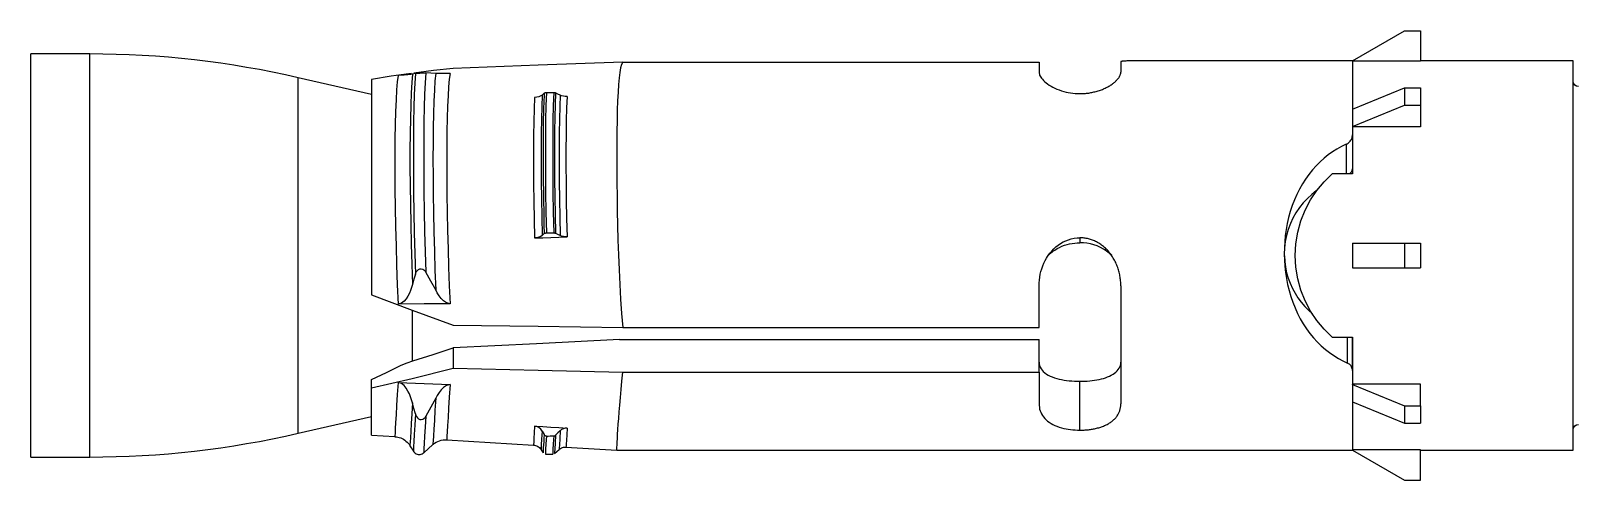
# Model space of a CAD drawing. Header units: millimetres. Extents: x 296 to 4896, y 152 to 3333.
# Drawn here: x 2860.8 to 2917.4, y 1734.8 to 1751.3 of the extents above; entities that cross this region are included whole.
import ezdxf

# ---------------------------------------------------------------- set-up
doc = ezdxf.new("R2010")
doc.units = ezdxf.units.MM
doc.linetypes.add('DASHED', pattern=[0.25, 0.15625, -0.09375])
doc.layers.add('1', color=1, linetype='DASHED')

# ---------------------------------------------------------------- blocks, each defined once
blk = doc.blocks.new('HSL-3-G M10-20')
at = {"layer": '1', "color": 3, "linetype": 'Continuous'}
for p, q in [((-56.1, 7.15), (-54.195, 8.25)), ((-54.195, 8.25), (-53.6, 8.25)), ((-53.6, 8.25), (-53.6, 7.136)), ((-102.438, 7.4), (-104.6, 7.4)), ((-104.6, 0), (-104.6, 7.4)), ((-67.6, 7.099), (-67.6, 6.737)), ((-64.6, 7.112), (-64.6, 6.737)), ((-56.1, 7.15), (-56.1, 7.136)), ((-56.1, 7.145), (-56.1, 4.768)), ((-56.1, 7.136), (-56.1, 5.364)), ((-53.6, 7.136), (-56.1, 7.136)), ((-48, 7.15), (-53.6, 7.15)), ((-48, 0), (-48, 7.15)), ((-92.1, 5.908), (-94.79, 6.529)), ((-92.1, 6.467), (-92.1, -1.442)), ((-56.1, 5.374), (-54.195, 6.152)), ((-54.195, 6.152), (-53.6, 6.152)), ((-54.195, 6.152), (-54.195, 5.515)), ((-53.6, 6.152), (-53.6, 5.515)), ((-56.1, 4.738), (-54.195, 5.515)), ((-56.1, 5.374), (-56.1, 4.738)), ((-54.195, 5.515), (-53.6, 5.515)), ((-53.6, 5.515), (-53.6, 4.728)), ((-56.1, 4.738), (-56.1, 4.728)), ((-53.6, 4.728), (-56.1, 4.728)), ((-56.1, 4.728), (-56.1, 3)), ((-56.1, 4.722), (-56.1, 4.425)), ((-56.1, 3), (-56.846, 3)), ((-104.6, -7.4), (-104.6, 0)), ((-56.1, 0.45), (-56.1, 0)), ((-56.1, 0.45), (-54.195, 0.45)), ((-56.1, 0), (-56.1, -0.45)), ((-54.195, 0.45), (-53.6, 0.45)), ((-54.195, 0.45), (-54.195, -0.45)), ((-53.6, 0.45), (-53.6, -0.45)), ((-48, -7.15), (-48, 0)), ((-56.1, -0.45), (-54.195, -0.45)), ((-54.195, -0.45), (-53.6, -0.45)), ((-67.6, -2.643), (-67.6, -1.111)), ((-64.6, -1.112), (-64.6, -5.443)), ((-90.6, -3.887), (-90.6, -2.009)), ((-89.1, -3.393), (-89.1, -4.143)), ((-56.846, -3), (-56.1, -3)), ((-56.1, -3), (-56.1, -4.728)), ((-67.6, -4.285), (-67.6, -5.443)), ((-56.1, -4.219), (-56.1, -7.149)), ((-92.1, -4.856), (-92.1, -4.55)), ((-92.1, -6.6), (-92.1, -4.856)), ((-53.6, -4.728), (-56.1, -4.728)), ((-56.1, -4.738), (-56.1, -4.728)), ((-56.1, -4.738), (-56.1, -5.374)), ((-56.1, -4.738), (-54.195, -5.515)), ((-53.6, -5.515), (-53.6, -4.728)), ((-56.1, -5.364), (-56.1, -7.136)), ((-56.1, -5.374), (-54.195, -6.152)), ((-54.195, -5.515), (-54.195, -6.152)), ((-54.195, -5.515), (-53.6, -5.515)), ((-53.6, -5.515), (-53.6, -6.152)), ((-94.79, -6.529), (-92.1, -5.908)), ((-54.195, -6.152), (-53.6, -6.152)), ((-92.1, -6.6), (-91.242, -6.652)), ((-89.337, -6.769), (-86.153, -6.963)), ((-90.687, -6.985), (-90.563, -7.188)), ((-90.184, -7.244), (-89.844, -6.943)), ((-85.876, -7.13), (-85.803, -7.25)), ((-85.717, -7.297), (-85.449, -7.297)), ((-85.383, -7.272), (-85.214, -7.123)), ((-84.961, -7.036), (-83.09, -7.151)), ((-83.1, -7.15), (-56.1, -7.15)), ((-56.1, -7.15), (-56.1, -7.136)), ((-53.6, -7.136), (-56.1, -7.136)), ((-56.1, -7.15), (-54.195, -8.25)), ((-53.6, -8.25), (-53.6, -7.136)), ((-53.6, -7.15), (-48, -7.15)), ((-104.6, -7.4), (-102.438, -7.4)), ((-54.195, -8.25), (-53.6, -8.25))]:
    blk.add_line(p, q, dxfattribs=at)
at = {"layer": '1', "color": 1, "linetype": 'Continuous'}
for p, q in [((-102.438, 0), (-102.438, 7.4)), ((-94.79, 0), (-94.79, 6.529)), ((-102.438, -7.4), (-102.438, 0)), ((-94.79, -6.529), (-94.79, 0))]:
    blk.add_line(p, q, dxfattribs=at)
at = {"layer": '1', "color": 3, "linetype": 'Continuous'}
for points in [[(-89.1, 6.863, 0), (-89.823, 6.788, 0), (-90.544, 6.7, 0)], [(-82.875, 7.099, 0), (-85.988, 6.983, 0), (-89.1, 6.863, 0)], [(-82.875, 7.099, 0), (-82.919, 7.014, 0), (-82.956, 6.889, 0), (-82.986, 6.724, 0), (-83.012, 6.518, 0), (-83.034, 6.275, 0), (-83.052, 5.995, 0), (-83.067, 5.683, 0), (-83.079, 5.336, 0), (-83.088, 4.956, 0), (-83.095, 4.548, 0), (-83.099, 4.116, 0), (-83.1, 3.66, 0), (-83.099, 3.18, 0), (-83.095, 2.68, 0), (-83.088, 2.168, 0), (-83.079, 1.645, 0), (-83.068, 1.11, 0), (-83.053, 0.566, 0), (-83.034, 0.021, 0), (-83.013, -0.521, 0), (-82.987, -1.061, 0), (-82.956, -1.598, 0), (-82.919, -2.127, 0), (-82.875, -2.643, 0)], [(-82.875, 7.099, 0), (-75.237, 7.099, 0), (-67.6, 7.099, 0)], [(-64.2, 7.145, 0), (-64.238, 7.145, 0), (-64.276, 7.145, 0), (-64.312, 7.144, 0), (-64.347, 7.144, 0), (-64.381, 7.143, 0), (-64.413, 7.142, 0), (-64.442, 7.141, 0), (-64.469, 7.14, 0), (-64.494, 7.138, 0), (-64.516, 7.136, 0), (-64.536, 7.134, 0), (-64.553, 7.132, 0), (-64.567, 7.129, 0), (-64.579, 7.126, 0), (-64.588, 7.123, 0), (-64.595, 7.12, 0), (-64.598, 7.116, 0), (-64.6, 7.112, 0)], [(-56.1, 7.145, 0), (-60.15, 7.145, 0), (-64.2, 7.145, 0)], [(-90.638, 6.687, 0), (-91.372, 6.583, 0), (-92.1, 6.467, 0)], [(-90.595, 6.664, 0), (-90.627, 6.658, 0), (-90.664, 6.651, 0), (-90.708, 6.645, 0), (-90.761, 6.638, 0), (-90.824, 6.632, 0), (-90.901, 6.625, 0), (-90.999, 6.618, 0), (-91.124, 6.611, 0)], [(-90.483, 6.685, 0), (-90.541, 6.674, 0), (-90.595, 6.664, 0)], [(-90.483, 6.685, 0), (-90.466, 6.688, 0), (-90.444, 6.691, 0), (-90.414, 6.694, 0), (-90.376, 6.697, 0), (-90.327, 6.7, 0), (-90.271, 6.702, 0), (-90.217, 6.703, 0), (-90.172, 6.704, 0), (-90.135, 6.704, 0), (-90.106, 6.703, 0)], [(-89.743, 6.688, 0), (-89.918, 6.696, 0), (-90.106, 6.703, 0)], [(-89.217, 6.686, 0), (-89.348, 6.682, 0), (-89.456, 6.681, 0), (-89.545, 6.682, 0), (-89.62, 6.683, 0), (-89.685, 6.686, 0), (-89.743, 6.688, 0)], [(-67.6, 6.737, 0), (-67.598, 6.701, 0), (-67.59, 6.665, 0), (-67.578, 6.628, 0), (-67.56, 6.59, 0), (-67.538, 6.551, 0), (-67.51, 6.511, 0), (-67.476, 6.469, 0), (-67.436, 6.425, 0), (-67.391, 6.382, 0), (-67.341, 6.34, 0), (-67.286, 6.298, 0), (-67.226, 6.257, 0), (-67.161, 6.217, 0), (-67.091, 6.179, 0), (-67.019, 6.143, 0), (-66.943, 6.109, 0), (-66.864, 6.078, 0), (-66.782, 6.05, 0), (-66.696, 6.025, 0), (-66.611, 6.003, 0), (-66.528, 5.986, 0), (-66.445, 5.971, 0), (-66.36, 5.96, 0), (-66.274, 5.952, 0), (-66.188, 5.947, 0), (-66.1, 5.945, 0)], [(-66.1, 5.945, 0), (-66.059, 5.945, 0), (-66.019, 5.946, 0), (-65.978, 5.948, 0), (-65.938, 5.951, 0), (-65.898, 5.954, 0), (-65.858, 5.958, 0), (-65.819, 5.962, 0), (-65.779, 5.967, 0), (-65.74, 5.973, 0), (-65.701, 5.98, 0), (-65.663, 5.987, 0), (-65.624, 5.995, 0), (-65.586, 6.004, 0), (-65.548, 6.013, 0), (-65.507, 6.024, 0), (-65.467, 6.035, 0), (-65.427, 6.047, 0), (-65.388, 6.06, 0), (-65.35, 6.073, 0), (-65.313, 6.087, 0), (-65.276, 6.101, 0), (-65.24, 6.116, 0), (-65.205, 6.132, 0), (-65.171, 6.148, 0), (-65.137, 6.164, 0), (-65.104, 6.181, 0), (-65.071, 6.199, 0), (-65.039, 6.217, 0), (-65.009, 6.235, 0), (-64.979, 6.254, 0), (-64.95, 6.273, 0), (-64.922, 6.292, 0), (-64.896, 6.311, 0), (-64.87, 6.33, 0), (-64.846, 6.35, 0), (-64.823, 6.37, 0), (-64.8, 6.39, 0), (-64.779, 6.41, 0), (-64.759, 6.43, 0), (-64.74, 6.45, 0), (-64.722, 6.47, 0), (-64.705, 6.491, 0), (-64.691, 6.51, 0), (-64.677, 6.528, 0), (-64.665, 6.546, 0), (-64.654, 6.565, 0), (-64.644, 6.583, 0), (-64.634, 6.601, 0), (-64.626, 6.618, 0), (-64.619, 6.636, 0), (-64.613, 6.653, 0), (-64.609, 6.67, 0), (-64.605, 6.687, 0), (-64.602, 6.704, 0), (-64.601, 6.72, 0), (-64.6, 6.737, 0)], [(-85.837, 5.893, 0), (-85.887, 5.857, 0), (-85.952, 5.829, 0), (-86.028, 5.809, 0), (-86.113, 5.8, 0)], [(-85.837, 5.893, 0), (-85.8, 5.927, 0), (-85.764, 5.96, 0)], [(-85.767, 5.891, 0), (-85.783, 5.401, 0), (-85.794, 4.851, 0), (-85.801, 4.246, 0), (-85.802, 3.595, 0), (-85.799, 2.903, 0), (-85.791, 2.179, 0), (-85.778, 1.43, 0)], [(-85.764, 5.96, 0), (-85.757, 5.966, 0), (-85.748, 5.971, 0), (-85.739, 5.975, 0), (-85.728, 5.979, 0), (-85.717, 5.982, 0), (-85.705, 5.985, 0), (-85.692, 5.986, 0), (-85.679, 5.987, 0)], [(-85.679, 5.987, 0), (-85.612, 5.986, 0), (-85.545, 5.986, 0), (-85.478, 5.986, 0), (-85.41, 5.986, 0)], [(-85.41, 5.986, 0), (-85.398, 5.985, 0), (-85.386, 5.984, 0), (-85.375, 5.982, 0), (-85.364, 5.979, 0), (-85.353, 5.976, 0), (-85.344, 5.972, 0)], [(-85.175, 5.888, 0), (-85.259, 5.93, 0), (-85.344, 5.972, 0)], [(-84.921, 5.838, 0), (-84.991, 5.839, 0), (-85.058, 5.849, 0), (-85.12, 5.865, 0), (-85.175, 5.888, 0)], [(-56.327, 4.083, 0), (-56.5, 3.998, 0), (-56.667, 3.904, 0), (-56.829, 3.802, 0), (-56.986, 3.691, 0), (-57.137, 3.57, 0), (-57.286, 3.439, 0), (-57.432, 3.294, 0), (-57.57, 3.141, 0), (-57.7, 2.979, 0), (-57.823, 2.808, 0), (-57.938, 2.629, 0), (-58.045, 2.44, 0), (-58.142, 2.244, 0), (-58.231, 2.042, 0), (-58.31, 1.834, 0), (-58.381, 1.619, 0), (-58.442, 1.397, 0), (-58.491, 1.178, 0), (-58.532, 0.959, 0), (-58.563, 0.737, 0), (-58.584, 0.512, 0), (-58.597, 0.286, 0), (-58.6, 0.058, 0), (-58.594, -0.17, 0), (-58.579, -0.396, 0), (-58.554, -0.62, 0), (-58.521, -0.842, 0), (-58.478, -1.062, 0), (-58.425, -1.28, 0), (-58.361, -1.502, 0), (-58.289, -1.716, 0), (-58.206, -1.924, 0), (-58.115, -2.126, 0), (-58.015, -2.321, 0), (-57.905, -2.509, 0), (-57.788, -2.689, 0), (-57.663, -2.859, 0), (-57.531, -3.02, 0), (-57.391, -3.172, 0), (-57.243, -3.316, 0), (-57.093, -3.447, 0), (-56.939, -3.566, 0), (-56.781, -3.677, 0), (-56.617, -3.778, 0), (-56.449, -3.871, 0), (-56.275, -3.955, 0)], [(-56.327, 4.083, 0), (-56.292, 4.102, 0), (-56.259, 4.123, 0), (-56.229, 4.147, 0), (-56.202, 4.174, 0), (-56.178, 4.202, 0), (-56.157, 4.231, 0), (-56.14, 4.262, 0), (-56.125, 4.294, 0), (-56.114, 4.326, 0), (-56.107, 4.359, 0), (-56.103, 4.392, 0), (-56.1, 4.425, 0)], [(-56.1, 4.425, 0), (-56.1, 3.806, 0), (-56.1, 3.187, 0)], [(-56.846, -3, 0), (-57.143, -2.709, 0), (-57.409, -2.387, 0), (-57.641, -2.04, 0), (-57.836, -1.668, 0), (-57.993, -1.271, 0), (-58.107, -0.857, 0), (-58.177, -0.433, 0), (-58.2, 0.001, 0), (-58.176, 0.434, 0), (-58.107, 0.858, 0), (-57.992, 1.272, 0), (-57.835, 1.669, 0), (-57.64, 2.042, 0), (-57.407, 2.391, 0), (-57.141, 2.711, 0), (-56.846, 3, 0)], [(-56.207, 3.002, 0), (-56.161, 3.043, 0), (-56.127, 3.089, 0), (-56.107, 3.137, 0), (-56.1, 3.187, 0)], [(-57.419, 2.382, 0), (-57.592, 2.244, 0), (-57.754, 2.093, 0), (-57.906, 1.931, 0), (-58.045, 1.757, 0), (-58.171, 1.572, 0), (-58.282, 1.377, 0), (-58.378, 1.172, 0), (-58.458, 0.958, 0), (-58.521, 0.738, 0), (-58.566, 0.512, 0), (-58.592, 0.281, 0), (-58.6, 0.049, 0)], [(-85.837, 0.736, 0), (-85.887, 0.7, 0), (-85.952, 0.672, 0), (-86.028, 0.652, 0), (-86.113, 0.644, 0)], [(-86.113, 0.644, 0), (-85.815, 0.653, 0), (-85.517, 0.662, 0), (-85.219, 0.671, 0), (-84.921, 0.681, 0)], [(-85.837, 0.736, 0), (-85.8, 0.77, 0), (-85.764, 0.803, 0)], [(-85.764, 0.803, 0), (-85.757, 0.809, 0), (-85.748, 0.814, 0), (-85.739, 0.819, 0), (-85.728, 0.822, 0), (-85.717, 0.826, 0), (-85.705, 0.828, 0), (-85.692, 0.829, 0), (-85.679, 0.83, 0)], [(-85.679, 0.83, 0), (-85.612, 0.829, 0), (-85.545, 0.829, 0), (-85.478, 0.829, 0), (-85.41, 0.829, 0)], [(-85.41, 0.829, 0), (-85.398, 0.828, 0), (-85.386, 0.827, 0), (-85.375, 0.825, 0), (-85.364, 0.822, 0), (-85.353, 0.819, 0), (-85.344, 0.815, 0)], [(-85.175, 0.731, 0), (-85.259, 0.773, 0), (-85.344, 0.815, 0)], [(-84.921, 0.681, 0), (-84.991, 0.683, 0), (-85.058, 0.692, 0), (-85.12, 0.708, 0), (-85.175, 0.731, 0)], [(-67.6, -1.111, 0), (-67.597, -1.006, 0), (-67.589, -0.9, 0), (-67.575, -0.794, 0), (-67.556, -0.69, 0), (-67.531, -0.586, 0), (-67.501, -0.484, 0), (-67.465, -0.383, 0), (-67.424, -0.284, 0), (-67.377, -0.188, 0), (-67.325, -0.094, 0), (-67.267, -0.004, 0), (-67.203, 0.082, 0), (-67.135, 0.165, 0), (-67.061, 0.242, 0), (-66.982, 0.315, 0), (-66.898, 0.382, 0), (-66.81, 0.442, 0), (-66.717, 0.496, 0), (-66.62, 0.542, 0), (-66.521, 0.581, 0), (-66.418, 0.612, 0), (-66.313, 0.634, 0), (-66.207, 0.646, 0), (-66.1, 0.652, 0)], [(-64.6, -1.112, 0), (-64.601, -1.066, 0), (-64.602, -1.02, 0), (-64.605, -0.975, 0), (-64.608, -0.929, 0), (-64.613, -0.884, 0), (-64.618, -0.839, 0), (-64.625, -0.795, 0), (-64.632, -0.75, 0), (-64.641, -0.706, 0), (-64.65, -0.661, 0), (-64.661, -0.617, 0), (-64.672, -0.574, 0), (-64.685, -0.53, 0), (-64.698, -0.487, 0), (-64.713, -0.442, 0), (-64.73, -0.396, 0), (-64.748, -0.35, 0), (-64.767, -0.306, 0), (-64.786, -0.262, 0), (-64.807, -0.219, 0), (-64.829, -0.176, 0), (-64.852, -0.135, 0), (-64.876, -0.094, 0), (-64.9, -0.054, 0), (-64.926, -0.015, 0), (-64.953, 0.023, 0), (-64.981, 0.061, 0), (-65.01, 0.098, 0), (-65.039, 0.134, 0), (-65.07, 0.169, 0), (-65.101, 0.203, 0), (-65.133, 0.236, 0), (-65.166, 0.268, 0), (-65.199, 0.298, 0), (-65.233, 0.327, 0), (-65.268, 0.355, 0), (-65.303, 0.382, 0), (-65.339, 0.408, 0), (-65.375, 0.432, 0), (-65.412, 0.455, 0), (-65.45, 0.477, 0), (-65.489, 0.498, 0), (-65.528, 0.518, 0), (-65.566, 0.536, 0), (-65.603, 0.552, 0), (-65.64, 0.566, 0), (-65.677, 0.58, 0), (-65.715, 0.592, 0), (-65.752, 0.604, 0), (-65.79, 0.614, 0), (-65.828, 0.622, 0), (-65.866, 0.63, 0), (-65.905, 0.637, 0), (-65.944, 0.642, 0), (-65.982, 0.646, 0), (-66.021, 0.649, 0), (-66.061, 0.651, 0), (-66.1, 0.651, 0)], [(-67.312, -0.053, 0), (-67.248, 0.016, 0), (-67.178, 0.082, 0), (-67.102, 0.144, 0), (-67.022, 0.201, 0), (-66.939, 0.253, 0), (-66.851, 0.299, 0), (-66.759, 0.34, 0), (-66.663, 0.376, 0), (-66.572, 0.405, 0), (-66.48, 0.428, 0), (-66.387, 0.446, 0), (-66.292, 0.459, 0), (-66.197, 0.467, 0), (-66.1, 0.469, 0)], [(-64.93, -0.006, 0), (-65.024, 0.083, 0), (-65.125, 0.164, 0), (-65.234, 0.236, 0), (-65.347, 0.298, 0), (-65.466, 0.35, 0), (-65.589, 0.393, 0), (-65.714, 0.427, 0), (-65.841, 0.45, 0), (-65.97, 0.462, 0), (-66.1, 0.469, 0)], [(-90.483, -0.681, 0), (-90.466, -0.634, 0), (-90.444, -0.589, 0), (-90.414, -0.548, 0), (-90.376, -0.512, 0), (-90.327, -0.488, 0), (-90.271, -0.484, 0), (-90.217, -0.501, 0), (-90.172, -0.532, 0), (-90.135, -0.571, 0), (-90.106, -0.614, 0)], [(-58.599, -0.018, 0), (-58.585, -0.225, 0), (-58.557, -0.431, 0), (-58.514, -0.633, 0), (-58.457, -0.83, 0), (-58.386, -1.022, 0), (-58.303, -1.208, 0), (-58.207, -1.386, 0), (-58.099, -1.556, 0), (-57.98, -1.717, 0), (-57.851, -1.869, 0), (-57.712, -2.013, 0), (-57.565, -2.146, 0)], [(-90.595, -1.069, 0), (-90.627, -1.176, 0), (-90.664, -1.282, 0), (-90.708, -1.386, 0), (-90.761, -1.488, 0), (-90.824, -1.587, 0), (-90.901, -1.677, 0), (-90.999, -1.75, 0), (-91.124, -1.782, 0)], [(-90.483, -0.681, 0), (-90.541, -0.874, 0), (-90.595, -1.069, 0)], [(-89.743, -1.265, 0), (-89.918, -0.937, 0), (-90.106, -0.614, 0)], [(-92.1, -1.442, 0), (-90.608, -2.006, 0), (-89.1, -2.556, 0)], [(-89.217, -1.776, 0), (-89.348, -1.743, 0), (-89.456, -1.668, 0), (-89.545, -1.576, 0), (-89.62, -1.477, 0), (-89.685, -1.373, 0), (-89.743, -1.265, 0)], [(-89.217, -1.776, 0), (-90.165, -1.779, 0), (-91.124, -1.782, 0)], [(-89.1, -2.556, 0), (-85.988, -2.6, 0), (-82.875, -2.643, 0)], [(-82.875, -2.643, 0), (-75.237, -2.643, 0), (-67.6, -2.643, 0)], [(-90.579, -3.863, 0), (-89.836, -3.631, 0), (-89.1, -3.393, 0)], [(-82.994, -3.086, 0), (-86.047, -3.241, 0), (-89.1, -3.393, 0)], [(-82.994, -3.086, 0), (-75.297, -3.086, 0), (-67.6, -3.086, 0)], [(-67.6, -4.285, 0), (-67.6, -3.686, 0), (-67.6, -3.086, 0)], [(-56.1, -3.039, 0), (-56.101, -3.02, 0), (-56.105, -3.002, 0)], [(-56.1, -4.219, 0), (-56.1, -3.629, 0), (-56.1, -3.039, 0)], [(-91.005, -4.029, 0), (-90.795, -3.937, 0), (-90.579, -3.863, 0)], [(-67.6, -3.92, 0), (-67.596, -3.984, 0), (-67.582, -4.045, 0), (-67.56, -4.104, 0), (-67.529, -4.161, 0), (-67.49, -4.214, 0), (-67.444, -4.263, 0), (-67.39, -4.31, 0), (-67.33, -4.353, 0), (-67.264, -4.392, 0), (-67.193, -4.427, 0), (-67.117, -4.46, 0), (-67.037, -4.489, 0), (-66.953, -4.515, 0), (-66.866, -4.537, 0), (-66.776, -4.557, 0), (-66.684, -4.574, 0), (-66.589, -4.588, 0), (-66.493, -4.599, 0), (-66.396, -4.608, 0), (-66.298, -4.613, 0), (-66.199, -4.617, 0), (-66.1, -4.619, 0)], [(-66.1, -4.619, 0), (-66.009, -4.618, 0), (-65.919, -4.615, 0), (-65.829, -4.61, 0), (-65.739, -4.602, 0), (-65.651, -4.593, 0), (-65.564, -4.581, 0), (-65.478, -4.567, 0), (-65.394, -4.551, 0), (-65.312, -4.532, 0), (-65.233, -4.511, 0), (-65.157, -4.487, 0), (-65.083, -4.46, 0), (-65.014, -4.43, 0), (-64.948, -4.398, 0), (-64.886, -4.363, 0), (-64.829, -4.325, 0), (-64.778, -4.283, 0), (-64.732, -4.239, 0), (-64.693, -4.192, 0), (-64.66, -4.142, 0), (-64.634, -4.09, 0), (-64.615, -4.035, 0), (-64.605, -3.979, 0), (-64.6, -3.92, 0)], [(-56.1, -4.219, 0), (-56.102, -4.188, 0), (-56.107, -4.157, 0), (-56.116, -4.127, 0), (-56.128, -4.097, 0), (-56.144, -4.068, 0), (-56.163, -4.041, 0), (-56.186, -4.015, 0), (-56.213, -3.993, 0), (-56.243, -3.973, 0), (-56.274, -3.955, 0)], [(-92.1, -4.55, 0), (-91.552, -4.291, 0), (-91.005, -4.029, 0)], [(-92.1, -4.856, 0), (-90.608, -4.518, 0), (-89.1, -4.143, 0)], [(-89.1, -4.143, 0), (-85.988, -4.215, 0), (-82.875, -4.285, 0)], [(-83.1, -7.15, 0), (-83.1, -7.138, 0), (-83.098, -7.102, 0), (-83.094, -7.042, 0), (-83.089, -6.959, 0), (-83.083, -6.853, 0), (-83.075, -6.723, 0), (-83.065, -6.57, 0), (-83.054, -6.395, 0), (-83.041, -6.198, 0), (-83.025, -5.982, 0), (-83.008, -5.746, 0), (-82.988, -5.491, 0), (-82.965, -5.216, 0), (-82.939, -4.922, 0), (-82.909, -4.611, 0), (-82.875, -4.285, 0)], [(-82.875, -4.285, 0), (-75.237, -4.285, 0), (-67.6, -4.285, 0)], [(-91.124, -4.66, 0), (-90.165, -4.7, 0), (-89.217, -4.738, 0)], [(-90.595, -5.414, 0), (-90.627, -5.302, 0), (-90.664, -5.192, 0), (-90.708, -5.083, 0), (-90.761, -4.977, 0), (-90.824, -4.873, 0), (-90.901, -4.777, 0), (-90.999, -4.698, 0), (-91.124, -4.66, 0)], [(-89.217, -4.738, 0), (-89.348, -4.768, 0), (-89.456, -4.841, 0), (-89.545, -4.932, 0), (-89.62, -5.031, 0), (-89.685, -5.136, 0), (-89.743, -5.244, 0)], [(-90.483, -5.817, 0), (-90.541, -5.616, 0), (-90.595, -5.414, 0)], [(-89.743, -5.244, 0), (-89.918, -5.575, 0), (-90.106, -5.901, 0)], [(-67.6, -5.443, 0), (-67.598, -5.509, 0), (-67.59, -5.574, 0), (-67.578, -5.637, 0), (-67.56, -5.698, 0), (-67.538, -5.757, 0), (-67.51, -5.814, 0), (-67.476, -5.872, 0), (-67.436, -5.929, 0), (-67.391, -5.983, 0), (-67.341, -6.033, 0), (-67.286, -6.081, 0), (-67.226, -6.125, 0), (-67.161, -6.167, 0), (-67.091, -6.205, 0), (-67.019, -6.24, 0), (-66.943, -6.272, 0), (-66.864, -6.3, 0), (-66.782, -6.325, 0), (-66.696, -6.347, 0), (-66.611, -6.365, 0), (-66.528, -6.38, 0), (-66.445, -6.392, 0), (-66.36, -6.401, 0), (-66.274, -6.407, 0), (-66.188, -6.411, 0), (-66.1, -6.413, 0)], [(-66.1, -6.413, 0), (-66.061, -6.412, 0), (-66.021, -6.411, 0), (-65.982, -6.41, 0), (-65.944, -6.408, 0), (-65.905, -6.406, 0), (-65.867, -6.403, 0), (-65.828, -6.4, 0), (-65.79, -6.396, 0), (-65.752, -6.391, 0), (-65.715, -6.386, 0), (-65.677, -6.381, 0), (-65.64, -6.374, 0), (-65.603, -6.368, 0), (-65.566, -6.36, 0), (-65.528, -6.352, 0), (-65.489, -6.343, 0), (-65.45, -6.334, 0), (-65.412, -6.323, 0), (-65.375, -6.312, 0), (-65.339, -6.301, 0), (-65.303, -6.289, 0), (-65.268, -6.276, 0), (-65.233, -6.262, 0), (-65.199, -6.248, 0), (-65.166, -6.233, 0), (-65.133, -6.218, 0), (-65.101, -6.201, 0), (-65.07, -6.184, 0), (-65.039, -6.167, 0), (-65.01, -6.148, 0), (-64.981, -6.13, 0), (-64.953, -6.11, 0), (-64.926, -6.09, 0), (-64.9, -6.069, 0), (-64.876, -6.048, 0), (-64.852, -6.026, 0), (-64.829, -6.004, 0), (-64.807, -5.981, 0), (-64.786, -5.957, 0), (-64.767, -5.933, 0), (-64.748, -5.908, 0), (-64.73, -5.882, 0), (-64.713, -5.855, 0), (-64.698, -5.83, 0), (-64.685, -5.804, 0), (-64.672, -5.779, 0), (-64.661, -5.753, 0), (-64.65, -5.726, 0), (-64.641, -5.7, 0), (-64.632, -5.673, 0), (-64.625, -5.645, 0), (-64.618, -5.617, 0), (-64.613, -5.589, 0), (-64.608, -5.561, 0), (-64.605, -5.532, 0), (-64.602, -5.503, 0), (-64.601, -5.473, 0), (-64.6, -5.443, 0)], [(-90.483, -5.817, 0), (-90.466, -5.866, 0), (-90.444, -5.913, 0), (-90.414, -5.957, 0), (-90.376, -5.995, 0), (-90.327, -6.021, 0), (-90.271, -6.028, 0), (-90.217, -6.012, 0), (-90.172, -5.982, 0), (-90.135, -5.944, 0), (-90.106, -5.901, 0)], [(-91.243, -6.657, 0), (-91.187, -6.66, 0), (-91.132, -6.667, 0), (-91.078, -6.681, 0), (-91.026, -6.7, 0), (-90.975, -6.723, 0), (-90.926, -6.749, 0), (-90.88, -6.779, 0), (-90.836, -6.813, 0), (-90.795, -6.851, 0), (-90.756, -6.891, 0), (-90.721, -6.933, 0), (-90.691, -6.98, 0)], [(-89.834, -6.938, 0), (-89.781, -6.895, 0), (-89.725, -6.858, 0), (-89.665, -6.828, 0), (-89.602, -6.803, 0), (-89.537, -6.785, 0), (-89.47, -6.773, 0), (-89.403, -6.769, 0), (-89.336, -6.772, 0)], [(-85.837, -6.445, 0), (-85.887, -6.375, 0), (-85.952, -6.319, 0), (-86.028, -6.281, 0), (-86.113, -6.264, 0)], [(-86.113, -6.264, 0), (-85.815, -6.282, 0), (-85.517, -6.3, 0), (-85.219, -6.319, 0), (-84.921, -6.337, 0)], [(-85.837, -6.445, 0), (-85.8, -6.511, 0), (-85.764, -6.576, 0)], [(-85.764, -6.576, 0), (-85.757, -6.587, 0), (-85.748, -6.597, 0), (-85.739, -6.606, 0), (-85.728, -6.614, 0), (-85.717, -6.62, 0), (-85.705, -6.624, 0), (-85.692, -6.627, 0), (-85.679, -6.628, 0)], [(-85.679, -6.628, 0), (-85.612, -6.628, 0), (-85.545, -6.627, 0), (-85.478, -6.627, 0), (-85.41, -6.626, 0)], [(-85.41, -6.626, 0), (-85.398, -6.626, 0), (-85.386, -6.623, 0), (-85.375, -6.619, 0), (-85.364, -6.613, 0), (-85.353, -6.607, 0), (-85.344, -6.599, 0)], [(-85.175, -6.434, 0), (-85.259, -6.517, 0), (-85.344, -6.599, 0)], [(-84.921, -6.337, 0), (-84.991, -6.34, 0), (-85.058, -6.359, 0), (-85.12, -6.391, 0), (-85.175, -6.434, 0)], [(-90.567, -7.176, 0), (-90.548, -7.209, 0), (-90.523, -7.238, 0), (-90.493, -7.262, 0), (-90.46, -7.282, 0), (-90.424, -7.296, 0), (-90.387, -7.305, 0), (-90.348, -7.307, 0), (-90.31, -7.304, 0), (-90.273, -7.295, 0), (-90.237, -7.281, 0), (-90.205, -7.261, 0), (-90.176, -7.235, 0)], [(-86.152, -6.968, 0), (-86.112, -6.968, 0), (-86.074, -6.976, 0), (-86.036, -6.99, 0), (-86, -7.009, 0), (-85.967, -7.031, 0), (-85.936, -7.056, 0), (-85.909, -7.085, 0), (-85.885, -7.117, 0)], [(-85.779, -6.842, 0), (-85.793, -7.067, 0), (-85.8, -7.204, 0), (-85.803, -7.25, 0)], [(-85.201, -7.118, 0), (-85.167, -7.09, 0), (-85.13, -7.068, 0), (-85.09, -7.052, 0), (-85.047, -7.041, 0), (-85.004, -7.038, 0), (-84.96, -7.04, 0)]]:
    blk.add_polyline3d(points, dxfattribs=at)
at = {"layer": '1', "color": 1, "linetype": 'Continuous'}
for points in [[(-91.124, 6.611, 0), (-91.152, 6.378, 0), (-91.177, 6.078, 0), (-91.198, 5.714, 0), (-91.215, 5.29, 0), (-91.228, 4.81, 0), (-91.237, 4.28, 0), (-91.241, 3.704, 0), (-91.241, 3.088, 0), (-91.237, 2.438, 0), (-91.228, 1.762, 0), (-91.215, 1.065, 0), (-91.198, 0.355, 0), (-91.177, -0.361, 0), (-91.152, -1.076, 0), (-91.124, -1.782, 0)], [(-90.595, 6.664, 0), (-90.621, 6.35, 0), (-90.642, 5.972, 0), (-90.66, 5.531, 0), (-90.673, 5.033, 0), (-90.682, 4.482, 0), (-90.687, 3.885, 0), (-90.687, 3.246, 0), (-90.682, 2.573, 0), (-90.673, 1.872, 0), (-90.66, 1.15, 0), (-90.642, 0.414, 0), (-90.621, -0.328, 0), (-90.595, -1.069, 0)], [(-90.483, 6.685, 0), (-90.507, 6.33, 0), (-90.527, 5.909, 0), (-90.543, 5.429, 0), (-90.554, 4.892, 0), (-90.561, 4.306, 0), (-90.563, 3.674, 0), (-90.561, 3.004, 0), (-90.554, 2.303, 0), (-90.543, 1.576, 0), (-90.527, 0.832, 0), (-90.507, 0.077, 0), (-90.483, -0.681, 0)], [(-90.106, 6.703, 0), (-90.129, 6.346, 0), (-90.149, 5.925, 0), (-90.164, 5.446, 0), (-90.175, 4.913, 0), (-90.182, 4.33, 0), (-90.184, 3.703, 0), (-90.182, 3.039, 0), (-90.175, 2.343, 0), (-90.164, 1.623, 0), (-90.149, 0.886, 0), (-90.129, 0.138, 0), (-90.106, -0.614, 0)], [(-89.743, 6.688, 0), (-89.769, 6.409, 0), (-89.791, 6.066, 0), (-89.81, 5.665, 0), (-89.825, 5.208, 0), (-89.835, 4.7, 0), (-89.841, 4.145, 0), (-89.844, 3.549, 0), (-89.841, 2.918, 0), (-89.835, 2.257, 0), (-89.825, 1.572, 0), (-89.81, 0.872, 0), (-89.791, 0.161, 0), (-89.769, -0.554, 0), (-89.743, -1.265, 0)], [(-89.217, 6.686, 0), (-89.244, 6.472, 0), (-89.268, 6.197, 0), (-89.289, 5.865, 0), (-89.306, 5.478, 0), (-89.319, 5.04, 0), (-89.329, 4.554, 0), (-89.335, 4.026, 0), (-89.337, 3.46, 0), (-89.335, 2.861, 0), (-89.329, 2.234, 0), (-89.319, 1.585, 0), (-89.306, 0.921, 0), (-89.289, 0.246, 0), (-89.268, -0.432, 0), (-89.244, -1.109, 0), (-89.217, -1.776, 0)], [(-86.113, 5.8, 0), (-86.129, 5.385, 0), (-86.141, 4.918, 0), (-86.149, 4.405, 0), (-86.153, 3.851, 0), (-86.153, 3.26, 0), (-86.149, 2.637, 0), (-86.141, 1.99, 0), (-86.129, 1.323, 0), (-86.113, 0.644, 0)], [(-85.837, 5.893, 0), (-85.852, 5.473, 0), (-85.864, 5.004, 0), (-85.872, 4.49, 0), (-85.876, 3.935, 0), (-85.876, 3.345, 0), (-85.872, 2.724, 0), (-85.864, 2.079, 0), (-85.852, 1.414, 0), (-85.837, 0.736, 0)], [(-85.764, 5.96, 0), (-85.765, 5.926, 0), (-85.767, 5.891, 0)], [(-85.679, 5.987, 0), (-85.695, 5.506, 0), (-85.708, 4.966, 0), (-85.715, 4.372, 0), (-85.717, 3.73, 0), (-85.715, 3.047, 0), (-85.708, 2.331, 0), (-85.695, 1.589, 0), (-85.679, 0.83, 0)], [(-85.41, 5.986, 0), (-85.427, 5.506, 0), (-85.439, 4.966, 0), (-85.447, 4.372, 0), (-85.449, 3.73, 0), (-85.447, 3.047, 0), (-85.439, 2.331, 0), (-85.427, 1.589, 0), (-85.41, 0.829, 0)], [(-85.344, 5.972, 0), (-85.359, 5.549, 0), (-85.371, 5.078, 0), (-85.378, 4.563, 0), (-85.382, 4.008, 0), (-85.382, 3.418, 0), (-85.378, 2.799, 0), (-85.371, 2.154, 0), (-85.359, 1.491, 0), (-85.344, 0.815, 0)], [(-85.175, 5.888, 0), (-85.19, 5.469, 0), (-85.202, 5.001, 0), (-85.21, 4.487, 0), (-85.214, 3.932, 0), (-85.214, 3.342, 0), (-85.21, 2.721, 0), (-85.202, 2.074, 0), (-85.19, 1.409, 0), (-85.175, 0.731, 0)], [(-84.921, 5.838, 0), (-84.937, 5.422, 0), (-84.949, 4.955, 0), (-84.957, 4.443, 0), (-84.961, 3.888, 0), (-84.961, 3.297, 0), (-84.957, 2.675, 0), (-84.949, 2.027, 0), (-84.937, 1.361, 0), (-84.921, 0.681, 0)], [(-56.327, 4.083, 0), (-56.327, 3.542, 0), (-56.327, 3, 0)], [(-85.778, 1.43, 0), (-85.771, 1.118, 0), (-85.764, 0.803, 0)], [(-66.1, 0.651, 0), (-66.1, 0.56, 0), (-66.1, 0.469, 0)], [(-56.275, -3.955, 0), (-56.275, -3.477, 0), (-56.275, -3, 0)], [(-91.124, -4.66, 0), (-91.151, -5.109, 0), (-91.175, -5.507, 0), (-91.195, -5.85, 0), (-91.212, -6.135, 0), (-91.225, -6.36, 0), (-91.235, -6.522, 0), (-91.24, -6.619, 0), (-91.242, -6.652, 0)], [(-89.217, -4.738, 0), (-89.244, -5.196, 0), (-89.269, -5.601, 0), (-89.29, -5.951, 0), (-89.307, -6.241, 0), (-89.32, -6.47, 0), (-89.33, -6.635, 0), (-89.335, -6.735, 0), (-89.337, -6.769, 0)], [(-66.1, -6.413, 0), (-66.1, -5.516, 0), (-66.1, -4.619, 0)], [(-90.595, -5.414, 0), (-90.619, -5.819, 0), (-90.64, -6.168, 0), (-90.657, -6.458, 0), (-90.671, -6.686, 0), (-90.68, -6.851, 0), (-90.686, -6.951, 0), (-90.687, -6.985, 0)], [(-89.743, -5.244, 0), (-89.77, -5.682, 0), (-89.792, -6.06, 0), (-89.811, -6.374, 0), (-89.826, -6.621, 0), (-89.836, -6.8, 0), (-89.842, -6.907, 0), (-89.844, -6.943, 0)], [(-90.483, -5.817, 0), (-90.507, -6.226, 0), (-90.528, -6.567, 0), (-90.543, -6.836, 0), (-90.555, -7.03, 0), (-90.561, -7.148, 0), (-90.563, -7.188, 0)], [(-90.106, -5.901, 0), (-90.13, -6.303, 0), (-90.15, -6.638, 0), (-90.165, -6.902, 0), (-90.176, -7.092, 0), (-90.183, -7.207, 0), (-90.184, -7.244, 0)], [(-86.113, -6.264, 0), (-86.128, -6.513, 0), (-86.139, -6.709, 0), (-86.147, -6.85, 0), (-86.152, -6.935, 0), (-86.153, -6.963, 0)], [(-85.837, -6.445, 0), (-85.854, -6.741, 0), (-85.867, -6.956, 0), (-85.874, -7.086, 0), (-85.876, -7.13, 0)], [(-85.764, -6.576, 0), (-85.772, -6.717, 0), (-85.779, -6.842, 0)], [(-85.679, -6.628, 0), (-85.696, -6.918, 0), (-85.708, -7.128, 0), (-85.715, -7.255, 0), (-85.717, -7.297, 0)], [(-85.41, -6.626, 0), (-85.428, -6.917, 0), (-85.44, -7.128, 0), (-85.447, -7.255, 0), (-85.449, -7.297, 0)], [(-85.344, -6.599, 0), (-85.361, -6.891, 0), (-85.374, -7.103, 0), (-85.381, -7.23, 0), (-85.383, -7.272, 0)], [(-85.175, -6.434, 0), (-85.192, -6.733, 0), (-85.205, -6.95, 0), (-85.212, -7.08, 0), (-85.214, -7.123, 0)], [(-84.921, -6.337, 0), (-84.936, -6.586, 0), (-84.947, -6.782, 0), (-84.955, -6.923, 0), (-84.96, -7.008, 0), (-84.961, -7.036, 0)]]:
    blk.add_polyline3d(points, dxfattribs=at)
at = {"layer": '1', "color": 3, "linetype": 'Continuous'}
for centre, start, end in [((-102.438, -26.6), 77, 90), ((-102.438, 26.6), 270, 283)]:
    blk.add_arc(centre, 34, start, end, dxfattribs=at)
at = {"layer": '1', "color": 3, "linetype": 'Continuous', "extrusion": (0, 0, -1)}
for centre, start, end in [((47.8, 6.4), 270, 0), ((47.8, -6.4), 0, 90)]:
    blk.add_arc(centre, 0.2, start, end, dxfattribs=at)

msp = doc.modelspace()

# ---------------------------------------------------------------- block references
msp.add_blockref('HSL-3-G M10-20', (2965.4, 1743.096))

doc.saveas('drawing.dxf')
